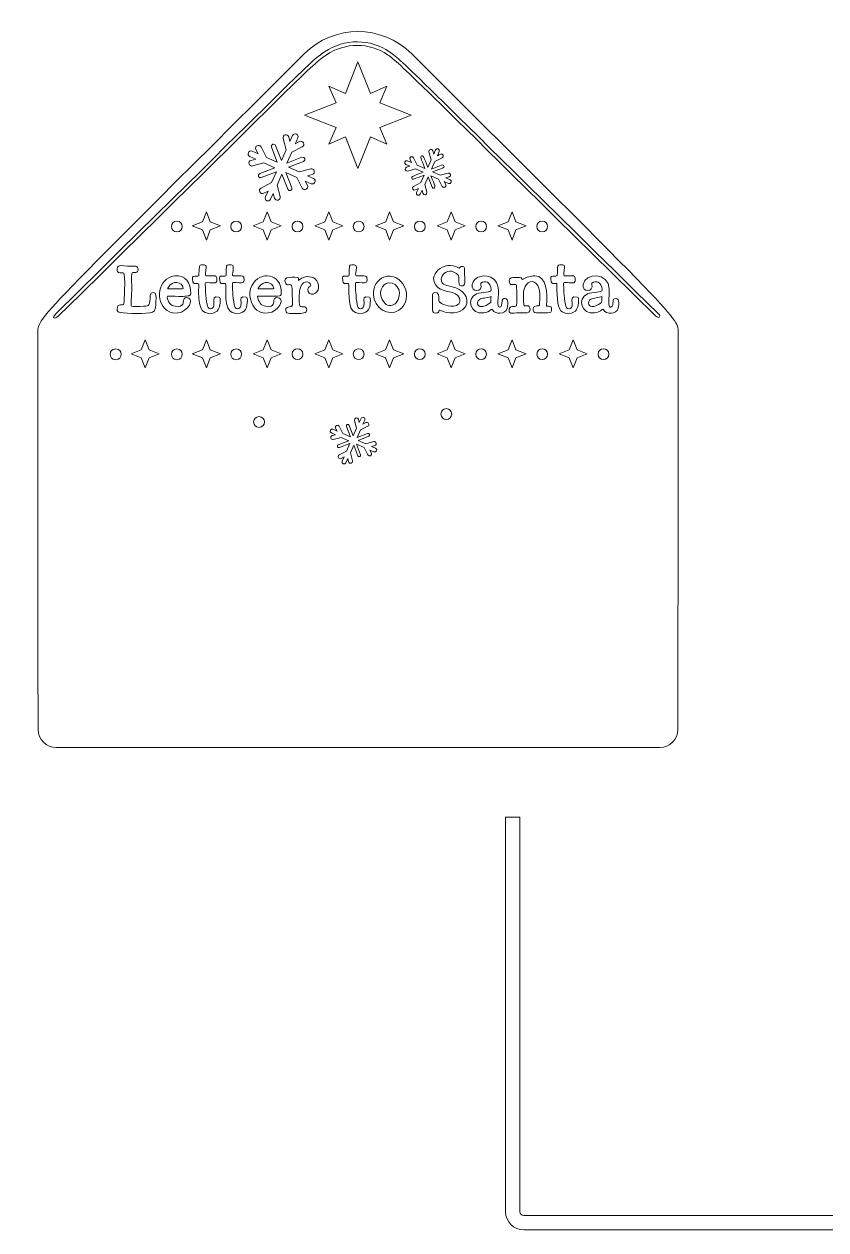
# Model space of a CAD drawing. Header units: inches. Extents: x 0.7 to 13.1, y 0.3 to 9.6.
# Drawn here: x 0.68 to 6.87, y 0.32 to 9.63 of the extents above; entities that cross this region are included whole.
import ezdxf

# ---------------------------------------------------------------- set-up
doc = ezdxf.new("R2010")
doc.units = ezdxf.units.IN
doc.header["$MEASUREMENT"] = 0
doc.layers.add('_U+0421_U+043B_U+043E_U+0439 1', color=7, linetype='Continuous')

msp = doc.modelspace()

# ---------------------------------------------------------------- linework, layer by layer
at = {"layer": '_U+0421_U+043B_U+043E_U+0439 1', "color": 12, "lineweight": 9, "true_color": 0xe30613}
msp.add_lwpolyline([(3.4795, 8.7024), (3.3512, 8.7585), (3.2555, 8.5144), (3.1598, 8.7585), (3.0315, 8.7024), (3.0876, 8.8308), (2.8435, 8.9264), (3.0876, 9.0221), (3.0315, 9.1504), (3.1598, 9.0943), (3.2555, 9.3385), (3.3512, 9.0943), (3.4795, 9.1504), (3.4234, 9.0221), (3.6675, 8.9264), (3.4234, 8.8308), (3.4795, 8.7024)], dxfattribs=at)
at = {"layer": '_U+0421_U+043B_U+043E_U+0439 1', "color": 7, "lineweight": 9, "true_color": 0xffffff}
for points in [[(2.1936, 8.0717), (2.1154, 8.0411), (2.0848, 7.9629), (2.0542, 8.0411), (1.976, 8.0717), (2.0542, 8.1023), (2.0848, 8.1805), (2.1154, 8.1023), (2.1936, 8.0717)], [(2.5854, 8.1023), (2.6636, 8.0717), (2.5854, 8.0411), (2.5548, 7.9629), (2.5242, 8.0411), (2.446, 8.0717), (2.5242, 8.1023), (2.5548, 8.1805), (2.5854, 8.1023)], [(3.0606, 8.1023), (3.1388, 8.0717), (3.0606, 8.0411), (3.03, 7.9629), (2.9993, 8.0411), (2.9212, 8.0717), (2.9993, 8.1023), (3.03, 8.1805), (3.0606, 8.1023)], [(3.4694, 8.0411), (3.3912, 8.0717), (3.4694, 8.1023), (3.5, 8.1805), (3.5306, 8.1023), (3.6088, 8.0717), (3.5306, 8.0411), (3.5, 7.9629), (3.4694, 8.0411)], [(3.9446, 8.1023), (3.9752, 8.1805), (4.0058, 8.1023), (4.084, 8.0717), (4.0058, 8.0411), (3.9752, 7.9629), (3.9446, 8.0411), (3.8664, 8.0717), (3.9446, 8.1023)], [(4.4146, 8.0411), (4.3364, 8.0717), (4.4146, 8.1023), (4.4452, 8.1805), (4.4758, 8.1023), (4.554, 8.0717), (4.4758, 8.0411), (4.4452, 7.9629), (4.4146, 8.0411)], [(1.6428, 7.1154), (1.721, 7.0848), (1.6428, 7.0542), (1.6122, 6.976), (1.5816, 7.0542), (1.5034, 7.0848), (1.5816, 7.1154), (1.6122, 7.1936), (1.6428, 7.1154)], [(2.1154, 7.1154), (2.1936, 7.0848), (2.1154, 7.0542), (2.0848, 6.976), (2.0542, 7.0542), (1.976, 7.0848), (2.0542, 7.1154), (2.0848, 7.1936), (2.1154, 7.1154)], [(2.5854, 7.1154), (2.6636, 7.0848), (2.5854, 7.0542), (2.5548, 6.976), (2.5242, 7.0542), (2.446, 7.0848), (2.5242, 7.1154), (2.5548, 7.1936), (2.5854, 7.1154)], [(3.0606, 7.0542), (3.03, 6.976), (2.9993, 7.0542), (2.9212, 7.0848), (2.9993, 7.1154), (3.03, 7.1936), (3.0606, 7.1154), (3.1388, 7.0848), (3.0606, 7.0542)], [(3.5306, 7.1154), (3.6088, 7.0848), (3.5306, 7.0542), (3.5, 6.976), (3.4693, 7.0542), (3.3912, 7.0848), (3.4693, 7.1154), (3.5, 7.1936), (3.5306, 7.1154)], [(4.0058, 7.1154), (4.084, 7.0848), (4.0058, 7.0542), (3.9752, 6.976), (3.9446, 7.0542), (3.8664, 7.0848), (3.9446, 7.1154), (3.9752, 7.1936), (4.0058, 7.1154)], [(4.4758, 7.1154), (4.554, 7.0848), (4.4758, 7.0542), (4.4452, 6.976), (4.4145, 7.0542), (4.3364, 7.0848), (4.4145, 7.1154), (4.4452, 7.1936), (4.4758, 7.1154)], [(4.9484, 7.1154), (5.0266, 7.0848), (4.9484, 7.0542), (4.9178, 6.976), (4.8872, 7.0542), (4.809, 7.0848), (4.8872, 7.1154), (4.9178, 7.1936), (4.9484, 7.1154)]]:
    msp.add_lwpolyline(points, dxfattribs=at)
at = {"layer": '_U+0421_U+043B_U+043E_U+0439 1', "color": 12, "lineweight": 9, "true_color": 0xe30613}
for points, knots in [([(3.6703, 9.3998), (3.4413, 9.6289), (3.07, 9.6292), (2.8407, 9.3998), (0.6773, 7.2447), (0.7838, 7.3668), (0.7838, 7.23), (0.7838, 5.1745), (0.7845, 4.4433), (0.785, 4.1848), (0.7851, 4.1075), (0.8478, 4.045), (0.9251, 4.045), (1.0035, 4.045), (5.5075, 4.045), (5.5859, 4.045), (5.6632, 4.045), (5.7259, 4.1075), (5.726, 4.1848), (5.7273, 4.8982), (5.7272, 7.2436), (5.7272, 7.2306), (5.7272, 7.3667), (5.8317, 7.2466), (3.6703, 9.3998)], [0, 0, 0, 0, 1, 1, 1, 2, 2, 2, 3, 3, 3, 4, 4, 4, 5, 5, 5, 6, 6, 6, 7, 7, 7, 8, 8, 8, 8]), ([(9.2267, 3.5084), (9.2267, 3.5084), (9.226, 0.7066), (9.2255, 0.4628), (9.2255, 0.4469), (9.2125, 0.434), (9.1965, 0.434), (9.1965, 0.434), (4.5357, 0.434), (4.5357, 0.434), (4.5198, 0.434), (4.5067, 0.4469), (4.5067, 0.4628), (4.5063, 0.7066), (4.5056, 3.5084), (4.5056, 3.5084), (4.5056, 3.5084), (4.3945, 3.5084), (4.3945, 3.5084), (4.3945, 3.5084), (4.3952, 0.7212), (4.3956, 0.4626), (4.3957, 0.3853), (4.4584, 0.3229), (4.5357, 0.3229), (4.5357, 0.3229), (9.1965, 0.3229), (9.1965, 0.3229), (9.2738, 0.3229), (9.3365, 0.3853), (9.3366, 0.4626), (9.3371, 0.7212), (9.3378, 3.5084), (9.3378, 3.5084), (9.3378, 3.5084), (9.2267, 3.5084), (9.2267, 3.5084), (9.2267, 3.5084), (9.2267, 3.5084), (9.2267, 3.5084)], [0, 0, 0, 0, 1, 1, 1, 2, 2, 2, 3, 3, 3, 4, 4, 4, 5, 5, 5, 6, 6, 6, 7, 7, 7, 8, 8, 8, 9, 9, 9, 10, 10, 10, 11, 11, 11, 12, 12, 12, 13, 13, 13, 13])]:
    msp.add_open_spline(points, degree=3, knots=knots, dxfattribs=at)
at = {"layer": '_U+0421_U+043B_U+043E_U+0439 1', "color": 7, "lineweight": 9, "true_color": 0xffffff}
for points, knots in [([(5.5563, 7.374), (3.6525, 9.2474), (3.5918, 9.3172), (3.4833, 9.3932), (3.3461, 9.4892), (3.1573, 9.4892), (3.0136, 9.393), (2.8864, 9.3079), (2.8626, 9.2628), (0.9408, 7.374), (0.9158, 7.3495), (0.8855, 7.3583), (0.9212, 7.3933), (2.8496, 9.2857), (2.8679, 9.3285), (2.9979, 9.4155), (3.1512, 9.5181), (3.3528, 9.518), (3.4994, 9.4153), (3.6103, 9.3377), (3.6648, 9.2685), (5.576, 7.3933), (5.6002, 7.3695), (5.5745, 7.3561), (5.5563, 7.374)], [0, 0, 0, 0, 1, 1, 1, 2, 2, 2, 3, 3, 3, 4, 4, 4, 5, 5, 5, 6, 6, 6, 7, 7, 7, 8, 8, 8, 8]), ([(2.7131, 8.3542), (2.7131, 8.3542), (2.6682, 8.4707), (2.6682, 8.4707), (2.6682, 8.4707), (2.6309, 8.3867), (2.6309, 8.3867), (2.6309, 8.3867), (2.6545, 8.2985), (2.6545, 8.2985), (2.6619, 8.2703), (2.6188, 8.2585), (2.6114, 8.2867), (2.6114, 8.2867), (2.6016, 8.3229), (2.6016, 8.3229), (2.6016, 8.3229), (2.5813, 8.2772), (2.5813, 8.2772), (2.5695, 8.2505), (2.5287, 8.2686), (2.5405, 8.2953), (2.5405, 8.2953), (2.5608, 8.341), (2.5608, 8.341), (2.5608, 8.341), (2.5274, 8.324), (2.5274, 8.324), (2.5011, 8.311), (2.4814, 8.3511), (2.5072, 8.3638), (2.5072, 8.3638), (2.5884, 8.4055), (2.5884, 8.4055), (2.5884, 8.4055), (2.6258, 8.4895), (2.6258, 8.4895), (2.6258, 8.4895), (2.5092, 8.4447), (2.5092, 8.4447), (2.4886, 8.4367), (2.4766, 8.468), (2.4972, 8.4759), (2.4972, 8.4759), (2.6137, 8.5208), (2.6137, 8.5208), (2.6137, 8.5208), (2.5297, 8.5581), (2.5297, 8.5581), (2.5297, 8.5581), (2.4415, 8.5345), (2.4415, 8.5345), (2.415, 8.527), (2.4008, 8.5694), (2.4297, 8.5776), (2.4297, 8.5776), (2.466, 8.5874), (2.466, 8.5874), (2.466, 8.5874), (2.4202, 8.6077), (2.4202, 8.6077), (2.3936, 8.6195), (2.4117, 8.6603), (2.4383, 8.6485), (2.4383, 8.6485), (2.4841, 8.6282), (2.4841, 8.6282), (2.4841, 8.6282), (2.467, 8.6616), (2.467, 8.6616), (2.4545, 8.6872), (2.4935, 8.7077), (2.5069, 8.6818), (2.5069, 8.6818), (2.5485, 8.6006), (2.5485, 8.6006), (2.5485, 8.6006), (2.6326, 8.5632), (2.6326, 8.5632), (2.6326, 8.5632), (2.5877, 8.6798), (2.5877, 8.6798), (2.5844, 8.6882), (2.5889, 8.6982), (2.5973, 8.7014), (2.6057, 8.7047), (2.6157, 8.7003), (2.6189, 8.6918), (2.6189, 8.6918), (2.6638, 8.5753), (2.6638, 8.5753), (2.6638, 8.5753), (2.7011, 8.6593), (2.7011, 8.6593), (2.7011, 8.6593), (2.6775, 8.7475), (2.6775, 8.7475), (2.6701, 8.7757), (2.7132, 8.7875), (2.7206, 8.7593), (2.7206, 8.7593), (2.7304, 8.723), (2.7304, 8.723), (2.7304, 8.723), (2.7508, 8.7688), (2.7508, 8.7688), (2.7567, 8.7821), (2.7704, 8.784), (2.7804, 8.7796), (2.8056, 8.7684), (2.7895, 8.7461), (2.7712, 8.7049), (2.7712, 8.7049), (2.8047, 8.722), (2.8047, 8.722), (2.831, 8.7349), (2.8506, 8.6948), (2.8248, 8.6821), (2.8248, 8.6821), (2.7436, 8.6405), (2.7436, 8.6405), (2.7436, 8.6405), (2.7063, 8.5564), (2.7063, 8.5564), (2.7063, 8.5564), (2.8228, 8.6013), (2.8228, 8.6013), (2.8434, 8.6092), (2.8554, 8.578), (2.8349, 8.5701), (2.8349, 8.5701), (2.7183, 8.5252), (2.7183, 8.5252), (2.7183, 8.5252), (2.8023, 8.4879), (2.8023, 8.4879), (2.8023, 8.4879), (2.8905, 8.5115), (2.8905, 8.5115), (2.917, 8.519), (2.9312, 8.4766), (2.9023, 8.4684), (2.9023, 8.4684), (2.8661, 8.4586), (2.8661, 8.4586), (2.8661, 8.4586), (2.9118, 8.4383), (2.9118, 8.4383), (2.9385, 8.4264), (2.9204, 8.3857), (2.8938, 8.3975), (2.8938, 8.3975), (2.848, 8.4178), (2.848, 8.4178), (2.848, 8.4178), (2.865, 8.3843), (2.865, 8.3843), (2.8776, 8.3588), (2.8386, 8.3383), (2.8252, 8.3642), (2.8252, 8.3642), (2.7835, 8.4454), (2.7835, 8.4454), (2.7835, 8.4454), (2.6995, 8.4827), (2.6995, 8.4827), (2.6995, 8.4827), (2.7444, 8.3662), (2.7444, 8.3662), (2.7523, 8.3456), (2.721, 8.3336), (2.7131, 8.3542)], [0, 0, 0, 0, 1, 1, 1, 2, 2, 2, 3, 3, 3, 4, 4, 4, 5, 5, 5, 6, 6, 6, 7, 7, 7, 8, 8, 8, 9, 9, 9, 10, 10, 10, 11, 11, 11, 12, 12, 12, 13, 13, 13, 14, 14, 14, 15, 15, 15, 16, 16, 16, 17, 17, 17, 18, 18, 18, 19, 19, 19, 20, 20, 20, 21, 21, 21, 22, 22, 22, 23, 23, 23, 24, 24, 24, 25, 25, 25, 26, 26, 26, 27, 27, 27, 28, 28, 28, 29, 29, 29, 30, 30, 30, 31, 31, 31, 32, 32, 32, 33, 33, 33, 34, 34, 34, 35, 35, 35, 36, 36, 36, 37, 37, 37, 38, 38, 38, 39, 39, 39, 40, 40, 40, 41, 41, 41, 42, 42, 42, 43, 43, 43, 44, 44, 44, 45, 45, 45, 46, 46, 46, 47, 47, 47, 48, 48, 48, 49, 49, 49, 50, 50, 50, 51, 51, 51, 52, 52, 52, 53, 53, 53, 54, 54, 54, 55, 55, 55, 56, 56, 56, 57, 57, 57, 57]), ([(3.8283, 8.37), (3.8283, 8.37), (3.7971, 8.4511), (3.7971, 8.4511), (3.7971, 8.4511), (3.7712, 8.3926), (3.7712, 8.3926), (3.7712, 8.3926), (3.7876, 8.3313), (3.7876, 8.3313), (3.7927, 8.3117), (3.7628, 8.3036), (3.7576, 8.3232), (3.7576, 8.3232), (3.7508, 8.3484), (3.7508, 8.3484), (3.7508, 8.3484), (3.7367, 8.3166), (3.7367, 8.3166), (3.7285, 8.298), (3.7001, 8.3106), (3.7083, 8.3291), (3.7083, 8.3291), (3.7225, 8.3609), (3.7225, 8.3609), (3.7225, 8.3609), (3.6992, 8.3491), (3.6992, 8.3491), (3.6809, 8.3401), (3.6673, 8.368), (3.6852, 8.3768), (3.6852, 8.3768), (3.7417, 8.4058), (3.7417, 8.4058), (3.7417, 8.4058), (3.7676, 8.4642), (3.7676, 8.4642), (3.6878, 8.4334), (3.6771, 8.4252), (3.6715, 8.4396), (3.666, 8.4541), (3.6794, 8.4551), (3.7592, 8.4859), (3.7592, 8.4859), (3.7008, 8.5118), (3.7008, 8.5118), (3.7008, 8.5118), (3.6395, 8.4954), (3.6395, 8.4954), (3.6211, 8.4902), (3.6113, 8.5196), (3.6313, 8.5253), (3.6313, 8.5253), (3.6565, 8.5322), (3.6565, 8.5322), (3.6565, 8.5322), (3.6247, 8.5463), (3.6247, 8.5463), (3.6062, 8.5545), (3.6188, 8.5828), (3.6373, 8.5746), (3.6373, 8.5746), (3.6691, 8.5605), (3.6691, 8.5605), (3.6691, 8.5605), (3.6573, 8.5838), (3.6573, 8.5838), (3.6485, 8.6015), (3.6756, 8.6158), (3.685, 8.5978), (3.685, 8.5978), (3.7139, 8.5413), (3.7139, 8.5413), (3.7139, 8.5413), (3.7723, 8.5154), (3.7723, 8.5154), (3.7416, 8.5952), (3.7333, 8.6058), (3.7478, 8.6114), (3.7623, 8.617), (3.7633, 8.6035), (3.794, 8.5237), (3.794, 8.5237), (3.82, 8.5822), (3.82, 8.5822), (3.82, 8.5822), (3.8036, 8.6434), (3.8036, 8.6434), (3.7984, 8.663), (3.8283, 8.6712), (3.8335, 8.6516), (3.8335, 8.6516), (3.8403, 8.6264), (3.8403, 8.6264), (3.8403, 8.6264), (3.8544, 8.6582), (3.8544, 8.6582), (3.8624, 8.6762), (3.8912, 8.6646), (3.8828, 8.6457), (3.8828, 8.6457), (3.8687, 8.6138), (3.8687, 8.6138), (3.8864, 8.6229), (3.9044, 8.6363), (3.9124, 8.6187), (3.9216, 8.6009), (3.9052, 8.5976), (3.8495, 8.5691), (3.8495, 8.5691), (3.8235, 8.5106), (3.8235, 8.5106), (3.9033, 8.5414), (3.914, 8.5496), (3.9196, 8.5352), (3.9252, 8.5207), (3.9117, 8.5197), (3.8319, 8.4889), (3.8319, 8.4889), (3.8903, 8.463), (3.8903, 8.463), (3.8903, 8.463), (3.9516, 8.4794), (3.9516, 8.4794), (3.97, 8.4847), (3.9799, 8.4552), (3.9598, 8.4495), (3.9598, 8.4495), (3.9346, 8.4427), (3.9346, 8.4427), (3.9346, 8.4427), (3.9664, 8.4285), (3.9664, 8.4285), (3.9849, 8.4203), (3.9723, 8.392), (3.9538, 8.4002), (3.9538, 8.4002), (3.922, 8.4143), (3.922, 8.4143), (3.922, 8.4143), (3.9339, 8.3911), (3.9339, 8.3911), (3.9426, 8.3733), (3.9155, 8.3591), (3.9062, 8.377), (3.9062, 8.377), (3.8772, 8.4335), (3.8772, 8.4335), (3.8772, 8.4335), (3.8188, 8.4594), (3.8188, 8.4594), (3.8496, 8.3796), (3.8578, 8.369), (3.8433, 8.3634), (3.8375, 8.3611), (3.8305, 8.3642), (3.8283, 8.37)], [0, 0, 0, 0, 1, 1, 1, 2, 2, 2, 3, 3, 3, 4, 4, 4, 5, 5, 5, 6, 6, 6, 7, 7, 7, 8, 8, 8, 9, 9, 9, 10, 10, 10, 11, 11, 11, 12, 12, 12, 13, 13, 13, 14, 14, 14, 15, 15, 15, 16, 16, 16, 17, 17, 17, 18, 18, 18, 19, 19, 19, 20, 20, 20, 21, 21, 21, 22, 22, 22, 23, 23, 23, 24, 24, 24, 25, 25, 25, 26, 26, 26, 27, 27, 27, 28, 28, 28, 29, 29, 29, 30, 30, 30, 31, 31, 31, 32, 32, 32, 33, 33, 33, 34, 34, 34, 35, 35, 35, 36, 36, 36, 37, 37, 37, 38, 38, 38, 39, 39, 39, 40, 40, 40, 41, 41, 41, 42, 42, 42, 43, 43, 43, 44, 44, 44, 45, 45, 45, 46, 46, 46, 47, 47, 47, 48, 48, 48, 49, 49, 49, 50, 50, 50, 51, 51, 51, 52, 52, 52, 52]), ([(1.857, 8.026), (1.8018, 8.026), (1.8019, 8.1093), (1.857, 8.1093), (1.9121, 8.1093), (1.912, 8.026), (1.857, 8.026)], [0, 0, 0, 0, 1, 1, 1, 2, 2, 2, 2]), ([(2.274, 8.0676), (2.274, 8.1227), (2.3573, 8.1227), (2.3573, 8.0676), (2.3573, 8.0125), (2.274, 8.0126), (2.274, 8.0676)], [0, 0, 0, 0, 1, 1, 1, 2, 2, 2, 2]), ([(2.8299, 8.0676), (2.8299, 8.0125), (2.7466, 8.0126), (2.7466, 8.0676), (2.7466, 8.1227), (2.8299, 8.1227), (2.8299, 8.0676)], [0, 0, 0, 0, 1, 1, 1, 2, 2, 2, 2]), ([(3.2192, 8.0676), (3.2192, 8.1227), (3.3025, 8.1227), (3.3025, 8.0676), (3.3025, 8.0125), (3.2192, 8.0126), (3.2192, 8.0676)], [0, 0, 0, 0, 1, 1, 1, 2, 2, 2, 2]), ([(3.7751, 8.0676), (3.7751, 8.0125), (3.6918, 8.0126), (3.6918, 8.0676), (3.6918, 8.1227), (3.7751, 8.1227), (3.7751, 8.0676)], [0, 0, 0, 0, 1, 1, 1, 2, 2, 2, 2]), ([(4.2061, 8.026), (4.1509, 8.026), (4.151, 8.1093), (4.2061, 8.1093), (4.2612, 8.1093), (4.2611, 8.026), (4.2061, 8.026)], [0, 0, 0, 0, 1, 1, 1, 2, 2, 2, 2]), ([(4.6787, 8.026), (4.6236, 8.026), (4.6236, 8.1093), (4.6787, 8.1093), (4.7338, 8.1093), (4.7337, 8.026), (4.6787, 8.026)], [0, 0, 0, 0, 1, 1, 1, 2, 2, 2, 2]), ([(1.5088, 7.7018), (1.5023, 7.6485), (1.513, 7.6316), (1.5068, 7.5458), (1.5046, 7.5166), (1.5042, 7.4874), (1.5048, 7.4581), (1.5049, 7.4539), (1.5068, 7.4498), (1.517, 7.4496), (1.541, 7.4492), (1.6028, 7.4505), (1.6167, 7.4533), (1.6465, 7.459), (1.648, 7.4597), (1.6507, 7.5354), (1.6518, 7.5668), (1.6946, 7.5661), (1.6958, 7.5378), (1.6972, 7.505), (1.6958, 7.4724), (1.6912, 7.4399), (1.6881, 7.4179), (1.6805, 7.4105), (1.6691, 7.4062), (1.6221, 7.3883), (1.4696, 7.3969), (1.4209, 7.4022), (1.4026, 7.4042), (1.3958, 7.4116), (1.3958, 7.4299), (1.3959, 7.4558), (1.4037, 7.462), (1.4226, 7.4621), (1.4481, 7.4622), (1.4484, 7.463), (1.4495, 7.489), (1.4605, 7.7458), (1.4541, 7.7068), (1.4166, 7.7104), (1.4012, 7.7119), (1.3928, 7.7231), (1.3955, 7.7385), (1.3992, 7.76), (1.4065, 7.7673), (1.428, 7.765), (1.4486, 7.7628), (1.5033, 7.7573), (1.5243, 7.7617), (1.5663, 7.77), (1.5645, 7.7118), (1.54, 7.7116), (1.52, 7.7113), (1.5104, 7.7147), (1.5088, 7.7018)], [0, 0, 0, 0, 1, 1, 1, 2, 2, 2, 3, 3, 3, 4, 4, 4, 5, 5, 5, 6, 6, 6, 7, 7, 7, 8, 8, 8, 9, 9, 9, 10, 10, 10, 11, 11, 11, 12, 12, 12, 13, 13, 13, 14, 14, 14, 15, 15, 15, 16, 16, 16, 17, 17, 17, 18, 18, 18, 18]), ([(2.0254, 7.6181), (2.0259, 7.6427), (1.9869, 7.61), (1.9809, 7.6406), (1.9742, 7.6751), (1.9774, 7.6836), (1.9923, 7.6846), (2.0193, 7.6864), (2.0269, 7.6809), (2.0273, 7.6932), (2.0295, 7.765), (2.0281, 7.7698), (2.0482, 7.7716), (2.0812, 7.7746), (2.0844, 7.7641), (2.0835, 7.7516), (2.0781, 7.6775), (2.0642, 7.6866), (2.1174, 7.6866), (2.1174, 7.6866), (2.1174, 7.6867), (2.1174, 7.6867), (2.1536, 7.6867), (2.1626, 7.6899), (2.1651, 7.6697), (2.1706, 7.6251), (2.1561, 7.6284), (2.085, 7.6349), (2.0786, 7.6355), (2.0768, 7.6326), (2.0767, 7.6265), (2.0762, 7.598), (2.0791, 7.5278), (2.0903, 7.4645), (2.0934, 7.4469), (2.0987, 7.4311), (2.1162, 7.4308), (2.1305, 7.4306), (2.1469, 7.4427), (2.1432, 7.4771), (2.1388, 7.5165), (2.1378, 7.5292), (2.1821, 7.5226), (2.1868, 7.5219), (2.1899, 7.5193), (2.1905, 7.5144), (2.1964, 7.4653), (2.186, 7.4089), (2.1375, 7.3995), (2.0341, 7.3795), (2.0221, 7.4562), (2.0254, 7.6181)], [0, 0, 0, 0, 1, 1, 1, 2, 2, 2, 3, 3, 3, 4, 4, 4, 5, 5, 5, 6, 6, 6, 7, 7, 7, 8, 8, 8, 9, 9, 9, 10, 10, 10, 11, 11, 11, 12, 12, 12, 13, 13, 13, 14, 14, 14, 15, 15, 15, 16, 16, 16, 17, 17, 17, 17]), ([(2.3998, 7.5144), (2.4057, 7.4653), (2.3953, 7.4088), (2.3468, 7.3995), (2.2433, 7.3795), (2.2314, 7.4562), (2.2347, 7.6181), (2.2349, 7.6316), (2.2268, 7.6287), (2.21, 7.6268), (2.1907, 7.6246), (2.1881, 7.6388), (2.1872, 7.6693), (2.1862, 7.6999), (2.2359, 7.6725), (2.2365, 7.6932), (2.2371, 7.7128), (2.2385, 7.7323), (2.2393, 7.7519), (2.2399, 7.765), (2.2432, 7.7761), (2.2768, 7.7713), (2.2893, 7.7695), (2.2936, 7.7642), (2.2927, 7.7516), (2.2874, 7.6775), (2.2735, 7.6866), (2.3267, 7.6866), (2.3267, 7.6866), (2.3267, 7.6867), (2.3267, 7.6867), (2.3651, 7.6867), (2.3765, 7.6924), (2.3756, 7.6536), (2.3749, 7.6239), (2.3474, 7.6318), (2.3137, 7.6337), (2.2932, 7.6348), (2.2862, 7.6387), (2.286, 7.6265), (2.2855, 7.598), (2.2883, 7.5278), (2.2995, 7.4645), (2.3027, 7.4469), (2.3079, 7.4311), (2.3255, 7.4308), (2.3398, 7.4306), (2.3562, 7.4427), (2.3524, 7.4771), (2.3481, 7.5165), (2.3471, 7.5292), (2.3914, 7.5226), (2.3961, 7.5219), (2.3992, 7.5192), (2.3998, 7.5144)], [0, 0, 0, 0, 1, 1, 1, 2, 2, 2, 3, 3, 3, 4, 4, 4, 5, 5, 5, 6, 6, 6, 7, 7, 7, 8, 8, 8, 9, 9, 9, 10, 10, 10, 11, 11, 11, 12, 12, 12, 13, 13, 13, 14, 14, 14, 15, 15, 15, 16, 16, 16, 17, 17, 17, 18, 18, 18, 18]), ([(2.4848, 7.53), (2.6481, 7.53), (2.6614, 7.5227), (2.6624, 7.5511), (2.6678, 7.7109), (2.4967, 7.7292), (2.4351, 7.6095), (2.4051, 7.5514), (2.4239, 7.461), (2.4753, 7.4225), (2.5491, 7.3672), (2.6465, 7.4157), (2.6614, 7.4852), (2.6685, 7.5189), (2.6137, 7.5321), (2.6062, 7.4998), (2.6029, 7.4859), (2.6175, 7.4421), (2.5432, 7.451), (2.505, 7.4556), (2.4893, 7.484), (2.4799, 7.5239), (2.479, 7.5282), (2.4807, 7.53), (2.4848, 7.53)], [0, 0, 0, 0, 1, 1, 1, 2, 2, 2, 3, 3, 3, 4, 4, 4, 5, 5, 5, 6, 6, 6, 7, 7, 7, 8, 8, 8, 8]), ([(3.227, 7.7713), (3.2395, 7.7695), (3.2437, 7.7641), (3.2429, 7.7516), (3.2375, 7.6774), (3.2236, 7.6865), (3.2768, 7.6865), (3.2768, 7.6866), (3.2768, 7.6867), (3.2768, 7.6867), (3.3152, 7.6867), (3.3267, 7.6924), (3.3257, 7.6536), (3.325, 7.6238), (3.2976, 7.6318), (3.2638, 7.6337), (3.2434, 7.6348), (3.2363, 7.6387), (3.2361, 7.6264), (3.2356, 7.5979), (3.2385, 7.5278), (3.2497, 7.4645), (3.2528, 7.4469), (3.2581, 7.4311), (3.2756, 7.4308), (3.2899, 7.4306), (3.3063, 7.4427), (3.3026, 7.4771), (3.2982, 7.5164), (3.2972, 7.5292), (3.3415, 7.5226), (3.3462, 7.5219), (3.3493, 7.5192), (3.3499, 7.5144), (3.3558, 7.4653), (3.3454, 7.4088), (3.2969, 7.3995), (3.1934, 7.3795), (3.1815, 7.4562), (3.1848, 7.6181), (3.185, 7.6316), (3.1769, 7.6286), (3.1601, 7.6267), (3.1408, 7.6246), (3.1382, 7.6388), (3.1373, 7.6693), (3.1364, 7.6999), (3.186, 7.6725), (3.1867, 7.6932), (3.1873, 7.7128), (3.1886, 7.7323), (3.1895, 7.7519), (3.19, 7.7649), (3.1933, 7.7761), (3.227, 7.7713)], [0, 0, 0, 0, 1, 1, 1, 2, 2, 2, 3, 3, 3, 4, 4, 4, 5, 5, 5, 6, 6, 6, 7, 7, 7, 8, 8, 8, 9, 9, 9, 10, 10, 10, 11, 11, 11, 12, 12, 12, 13, 13, 13, 14, 14, 14, 15, 15, 15, 16, 16, 16, 17, 17, 17, 18, 18, 18, 18]), ([(3.4548, 7.6758), (3.4055, 7.6571), (3.3746, 7.6082), (3.3743, 7.543), (3.3787, 7.4374), (3.4908, 7.3668), (3.5719, 7.4221), (3.7033, 7.5117), (3.5941, 7.7285), (3.4548, 7.6758)], [0, 0, 0, 0, 1, 1, 1, 2, 2, 2, 3, 3, 3, 3]), ([(4.0848, 7.4471), (4.0699, 7.4195), (4.0016, 7.3735), (3.8874, 7.4204), (3.8835, 7.422), (3.882, 7.4218), (3.8812, 7.417), (3.8792, 7.4051), (3.876, 7.4022), (3.8642, 7.4), (3.8268, 7.3929), (3.8323, 7.4078), (3.8307, 7.4954), (3.8307, 7.5304), (3.8261, 7.5547), (3.8493, 7.5572), (3.8811, 7.5607), (3.8805, 7.5305), (3.8798, 7.4959), (3.8794, 7.4747), (3.9381, 7.4509), (3.9931, 7.4525), (4.03, 7.4536), (4.0518, 7.4816), (4.0384, 7.514), (4.0127, 7.5761), (3.9164, 7.5554), (3.8733, 7.5956), (3.7709, 7.6909), (3.9255, 7.8142), (4.0329, 7.7473), (4.0373, 7.7446), (4.0396, 7.7433), (4.042, 7.7496), (4.0448, 7.7568), (4.0558, 7.7603), (4.0652, 7.7585), (4.0761, 7.7564), (4.0783, 7.7477), (4.0783, 7.7367), (4.0777, 7.6369), (4.0932, 7.6053), (4.0525, 7.6085), (4.0369, 7.6097), (4.0306, 7.619), (4.0355, 7.6792), (4.0368, 7.6955), (4.0005, 7.718), (3.9782, 7.7221), (3.9408, 7.7291), (3.8973, 7.6949), (3.8975, 7.6583), (3.8975, 7.6408), (3.9108, 7.6219), (3.9276, 7.6162), (3.9453, 7.6102), (3.9635, 7.6054), (3.9819, 7.6015), (4.0593, 7.5853), (4.1245, 7.5204), (4.0848, 7.4471)], [0, 0, 0, 0, 1, 1, 1, 2, 2, 2, 3, 3, 3, 4, 4, 4, 5, 5, 5, 6, 6, 6, 7, 7, 7, 8, 8, 8, 9, 9, 9, 10, 10, 10, 11, 11, 11, 12, 12, 12, 13, 13, 13, 14, 14, 14, 15, 15, 15, 16, 16, 16, 17, 17, 17, 18, 18, 18, 19, 19, 19, 20, 20, 20, 20]), ([(4.7956, 7.5074), (4.7864, 7.617), (4.8008, 7.6306), (4.782, 7.628), (4.7641, 7.6255), (4.7511, 7.6239), (4.7478, 7.6406), (4.7411, 7.6751), (4.7443, 7.6836), (4.7592, 7.6846), (4.8021, 7.6874), (4.7935, 7.6691), (4.797, 7.7519), (4.7976, 7.765), (4.8009, 7.7761), (4.8345, 7.7713), (4.847, 7.7695), (4.8513, 7.7641), (4.8504, 7.7516), (4.8451, 7.6774), (4.8312, 7.6865), (4.8844, 7.6865), (4.8844, 7.6866), (4.8844, 7.6867), (4.8844, 7.6867), (4.9206, 7.6867), (4.9295, 7.6899), (4.932, 7.6697), (4.9378, 7.6229), (4.9179, 7.6311), (4.8714, 7.6337), (4.8509, 7.6348), (4.8438, 7.6387), (4.8436, 7.6264), (4.8432, 7.5979), (4.846, 7.5278), (4.8572, 7.4645), (4.8603, 7.4469), (4.8656, 7.4311), (4.8832, 7.4308), (4.8975, 7.4306), (4.9139, 7.4427), (4.9101, 7.4771), (4.9058, 7.5164), (4.9048, 7.5292), (4.9491, 7.5226), (4.9538, 7.5219), (4.9569, 7.5192), (4.9575, 7.5144), (4.9634, 7.4653), (4.953, 7.4088), (4.9045, 7.3995), (4.8236, 7.3839), (4.8023, 7.4268), (4.7956, 7.5074)], [0, 0, 0, 0, 1, 1, 1, 2, 2, 2, 3, 3, 3, 4, 4, 4, 5, 5, 5, 6, 6, 6, 7, 7, 7, 8, 8, 8, 9, 9, 9, 10, 10, 10, 11, 11, 11, 12, 12, 12, 13, 13, 13, 14, 14, 14, 15, 15, 15, 16, 16, 16, 17, 17, 17, 18, 18, 18, 18]), ([(1.7928, 7.5301), (1.826, 7.5308), (1.8592, 7.5264), (1.8955, 7.5278), (1.9089, 7.5273), (1.9251, 7.5301), (1.9415, 7.5308), (1.9571, 7.5314), (1.9633, 7.5358), (1.9639, 7.5511), (1.9665, 7.6293), (1.9198, 7.6972), (1.8402, 7.6858), (1.7073, 7.6669), (1.6876, 7.4892), (1.7768, 7.4224), (1.8506, 7.3672), (1.948, 7.4156), (1.9628, 7.4852), (1.97, 7.5189), (1.9152, 7.5321), (1.9077, 7.4998), (1.9044, 7.4859), (1.919, 7.4421), (1.8447, 7.451), (1.8064, 7.4555), (1.7908, 7.4839), (1.7814, 7.5239), (1.7797, 7.531), (1.7854, 7.53), (1.7928, 7.5301)], [0, 0, 0, 0, 1, 1, 1, 2, 2, 2, 3, 3, 3, 4, 4, 4, 5, 5, 5, 6, 6, 6, 7, 7, 7, 8, 8, 8, 9, 9, 9, 10, 10, 10, 10]), ([(1.7869, 7.5911), (1.8269, 7.6638), (1.8964, 7.6377), (1.9065, 7.5924), (1.9078, 7.5866), (1.9043, 7.5867), (1.9007, 7.5866), (1.8579, 7.5875), (1.8802, 7.5877), (1.7914, 7.5855), (1.7876, 7.5854), (1.7837, 7.5854), (1.7869, 7.5911)], [0, 0, 0, 0, 1, 1, 1, 2, 2, 2, 3, 3, 3, 4, 4, 4, 4]), ([(2.4854, 7.5911), (2.5255, 7.6638), (2.5949, 7.6377), (2.605, 7.5924), (2.6063, 7.5866), (2.6028, 7.5867), (2.5992, 7.5866), (2.5565, 7.5875), (2.5787, 7.5877), (2.4899, 7.5855), (2.4861, 7.5854), (2.4823, 7.5854), (2.4854, 7.5911)], [0, 0, 0, 0, 1, 1, 1, 2, 2, 2, 3, 3, 3, 4, 4, 4, 4]), ([(2.9087, 7.5453), (2.8869, 7.5409), (2.8667, 7.5583), (2.8677, 7.5803), (2.8691, 7.6119), (2.904, 7.5997), (2.8882, 7.6227), (2.8702, 7.6491), (2.8229, 7.6516), (2.8078, 7.5822), (2.7994, 7.5433), (2.798, 7.5041), (2.8042, 7.4647), (2.8098, 7.4287), (2.8481, 7.4636), (2.8583, 7.4351), (2.8702, 7.4018), (2.8355, 7.3965), (2.8002, 7.3964), (2.7175, 7.3961), (2.6929, 7.3869), (2.6988, 7.4346), (2.7011, 7.4529), (2.7505, 7.4377), (2.7498, 7.4619), (2.7467, 7.5785), (2.7514, 7.6223), (2.7288, 7.6188), (2.716, 7.6167), (2.704, 7.6153), (2.6973, 7.6263), (2.6882, 7.641), (2.6885, 7.6642), (2.7071, 7.6697), (2.7341, 7.6776), (2.7617, 7.6766), (2.7894, 7.6745), (2.8005, 7.6736), (2.797, 7.6626), (2.7961, 7.6512), (2.8008, 7.6528), (2.8034, 7.656), (2.8065, 7.6584), (2.8426, 7.6866), (2.8907, 7.6882), (2.9246, 7.6622), (2.9653, 7.6311), (2.9609, 7.5558), (2.9087, 7.5453)], [0, 0, 0, 0, 1, 1, 1, 2, 2, 2, 3, 3, 3, 4, 4, 4, 5, 5, 5, 6, 6, 6, 7, 7, 7, 8, 8, 8, 9, 9, 9, 10, 10, 10, 11, 11, 11, 12, 12, 12, 13, 13, 13, 14, 14, 14, 15, 15, 15, 16, 16, 16, 16]), ([(3.5504, 7.4787), (3.5344, 7.4583), (3.4879, 7.445), (3.4618, 7.4752), (3.3962, 7.551), (3.4445, 7.6289), (3.4897, 7.6316), (3.573, 7.6365), (3.6019, 7.5445), (3.5504, 7.4787)], [0, 0, 0, 0, 1, 1, 1, 2, 2, 2, 3, 3, 3, 3]), ([(4.4074, 7.4359), (4.4334, 7.5245), (4.3731, 7.5193), (4.3701, 7.4995), (4.3689, 7.4918), (4.3679, 7.4841), (4.3677, 7.4763), (4.3672, 7.4528), (4.3524, 7.4322), (4.3415, 7.4504), (4.3198, 7.4863), (4.3697, 7.6018), (4.3079, 7.6572), (4.241, 7.7171), (4.1474, 7.6769), (4.138, 7.6203), (4.1263, 7.5499), (4.2245, 7.5646), (4.2037, 7.6192), (4.2023, 7.6229), (4.2007, 7.6261), (4.2047, 7.6292), (4.2355, 7.6527), (4.2802, 7.6413), (4.2843, 7.5791), (4.286, 7.5538), (4.2142, 7.5639), (4.1707, 7.5462), (4.0871, 7.512), (4.1269, 7.3844), (4.2266, 7.4003), (4.2481, 7.4038), (4.2672, 7.4124), (4.2838, 7.4262), (4.2893, 7.4308), (4.2921, 7.4299), (4.2953, 7.424), (4.3152, 7.3869), (4.3933, 7.3877), (4.4074, 7.4359)], [0, 0, 0, 0, 1, 1, 1, 2, 2, 2, 3, 3, 3, 4, 4, 4, 5, 5, 5, 6, 6, 6, 7, 7, 7, 8, 8, 8, 9, 9, 9, 10, 10, 10, 11, 11, 11, 12, 12, 12, 13, 13, 13, 13]), ([(4.7505, 7.4249), (4.7506, 7.4108), (4.7482, 7.4067), (4.7377, 7.4042), (4.722, 7.4004), (4.6606, 7.3987), (4.6333, 7.4016), (4.6139, 7.4036), (4.6072, 7.4107), (4.6078, 7.4301), (4.6085, 7.4532), (4.6263, 7.4539), (4.6488, 7.4551), (4.6528, 7.4554), (4.6554, 7.4566), (4.6561, 7.4609), (4.6634, 7.5084), (4.6651, 7.5919), (4.6335, 7.6257), (4.5902, 7.6719), (4.5399, 7.6182), (4.5346, 7.5646), (4.5313, 7.5314), (4.5343, 7.4982), (4.5361, 7.465), (4.5374, 7.4414), (4.5725, 7.4713), (4.5822, 7.4407), (4.5878, 7.4231), (4.5821, 7.4037), (4.5618, 7.4014), (4.5292, 7.3978), (4.512, 7.4058), (4.4614, 7.3987), (4.4572, 7.3981), (4.4529, 7.3983), (4.4486, 7.3983), (4.4306, 7.3983), (4.4229, 7.4042), (4.4224, 7.4184), (4.4217, 7.4373), (4.4308, 7.4481), (4.4484, 7.4492), (4.4784, 7.4513), (4.4788, 7.4485), (4.4805, 7.4643), (4.4827, 7.4854), (4.4831, 7.5642), (4.4792, 7.6115), (4.4772, 7.6358), (4.4327, 7.6009), (4.4255, 7.6353), (4.4198, 7.6628), (4.4265, 7.6715), (4.4543, 7.6729), (4.4989, 7.675), (4.5166, 7.6774), (4.5216, 7.6635), (4.5238, 7.6575), (4.5262, 7.6584), (4.5309, 7.6609), (4.559, 7.6759), (4.5883, 7.6861), (4.6207, 7.686), (4.7173, 7.6855), (4.7172, 7.5537), (4.7107, 7.4567), (4.7104, 7.4516), (4.7119, 7.4507), (4.7166, 7.4514), (4.7235, 7.4525), (4.7305, 7.4525), (4.7374, 7.4507), (4.7482, 7.4478), (4.7505, 7.4433), (4.7505, 7.4249)], [0, 0, 0, 0, 1, 1, 1, 2, 2, 2, 3, 3, 3, 4, 4, 4, 5, 5, 5, 6, 6, 6, 7, 7, 7, 8, 8, 8, 9, 9, 9, 10, 10, 10, 11, 11, 11, 12, 12, 12, 13, 13, 13, 14, 14, 14, 15, 15, 15, 16, 16, 16, 17, 17, 17, 18, 18, 18, 19, 19, 19, 20, 20, 20, 21, 21, 21, 22, 22, 22, 23, 23, 23, 24, 24, 24, 25, 25, 25, 25]), ([(5.2363, 7.5098), (5.2306, 7.5084), (5.2275, 7.5053), (5.2266, 7.4995), (5.2254, 7.4918), (5.2245, 7.4841), (5.2243, 7.4763), (5.2233, 7.436), (5.1939, 7.432), (5.1927, 7.4712), (5.1921, 7.4924), (5.1969, 7.5717), (5.1964, 7.5839), (5.1906, 7.7175), (5.0094, 7.7096), (4.9946, 7.6203), (4.9829, 7.5499), (5.081, 7.5646), (5.0602, 7.6192), (5.0588, 7.6229), (5.0572, 7.6261), (5.0613, 7.6292), (5.092, 7.6527), (5.1367, 7.6413), (5.1408, 7.5791), (5.1425, 7.5547), (5.0682, 7.5629), (5.0272, 7.5462), (4.9436, 7.512), (4.9834, 7.3844), (5.0831, 7.4003), (5.1046, 7.4038), (5.1237, 7.4124), (5.1404, 7.4262), (5.1459, 7.4308), (5.1486, 7.4299), (5.1518, 7.424), (5.1718, 7.3867), (5.2498, 7.3876), (5.2639, 7.4359), (5.2745, 7.4719), (5.2751, 7.519), (5.2363, 7.5098)], [0, 0, 0, 0, 1, 1, 1, 2, 2, 2, 3, 3, 3, 4, 4, 4, 5, 5, 5, 6, 6, 6, 7, 7, 7, 8, 8, 8, 9, 9, 9, 10, 10, 10, 11, 11, 11, 12, 12, 12, 13, 13, 13, 14, 14, 14, 14]), ([(4.2813, 7.4875), (4.2812, 7.4837), (4.2808, 7.4801), (4.2773, 7.4776), (4.183, 7.4096), (4.1584, 7.482), (4.1938, 7.5036), (4.2156, 7.517), (4.2423, 7.5135), (4.2828, 7.5269), (4.2823, 7.5138), (4.2818, 7.5007), (4.2813, 7.4875)], [0, 0, 0, 0, 1, 1, 1, 2, 2, 2, 3, 3, 3, 4, 4, 4, 4]), ([(5.1379, 7.4875), (5.1378, 7.4837), (5.1374, 7.4801), (5.1339, 7.4776), (5.0738, 7.4343), (5.0365, 7.4471), (5.0353, 7.4744), (5.0334, 7.518), (5.0911, 7.5109), (5.1394, 7.5269), (5.1389, 7.5138), (5.1384, 7.5007), (5.1379, 7.4875)], [0, 0, 0, 0, 1, 1, 1, 2, 2, 2, 3, 3, 3, 4, 4, 4, 4]), ([(1.3844, 7.0391), (1.3293, 7.0391), (1.3293, 7.1224), (1.3844, 7.1224), (1.4395, 7.1224), (1.4394, 7.0391), (1.3844, 7.0391)], [0, 0, 0, 0, 1, 1, 1, 2, 2, 2, 2]), ([(1.857, 7.0391), (1.8018, 7.0391), (1.8019, 7.1224), (1.857, 7.1224), (1.9121, 7.1224), (1.912, 7.0391), (1.857, 7.0391)], [0, 0, 0, 0, 1, 1, 1, 2, 2, 2, 2]), ([(2.3157, 7.0391), (2.2606, 7.0391), (2.2606, 7.1224), (2.3157, 7.1224), (2.3708, 7.1224), (2.3707, 7.0391), (2.3157, 7.0391)], [0, 0, 0, 0, 1, 1, 1, 2, 2, 2, 2]), ([(2.8299, 7.0807), (2.8299, 7.0256), (2.7466, 7.0257), (2.7466, 7.0807), (2.7466, 7.1358), (2.8299, 7.1358), (2.8299, 7.0807)], [0, 0, 0, 0, 1, 1, 1, 2, 2, 2, 2]), ([(3.3025, 7.0807), (3.3025, 7.0256), (3.2192, 7.0257), (3.2192, 7.0807), (3.2192, 7.1358), (3.3025, 7.1358), (3.3025, 7.0807)], [0, 0, 0, 0, 1, 1, 1, 2, 2, 2, 2]), ([(3.7751, 7.0807), (3.7751, 7.0256), (3.6918, 7.0257), (3.6918, 7.0807), (3.6918, 7.1358), (3.7751, 7.1358), (3.7751, 7.0807)], [0, 0, 0, 0, 1, 1, 1, 2, 2, 2, 2]), ([(4.2477, 7.0807), (4.2477, 7.0256), (4.1644, 7.0257), (4.1644, 7.0807), (4.1644, 7.1358), (4.2477, 7.1358), (4.2477, 7.0807)], [0, 0, 0, 0, 1, 1, 1, 2, 2, 2, 2]), ([(4.7203, 7.0807), (4.7203, 7.0256), (4.637, 7.0257), (4.637, 7.0807), (4.637, 7.1358), (4.7203, 7.1358), (4.7203, 7.0807)], [0, 0, 0, 0, 1, 1, 1, 2, 2, 2, 2]), ([(5.1929, 7.0807), (5.1929, 7.0256), (5.1096, 7.0257), (5.1096, 7.0807), (5.1096, 7.1358), (5.1929, 7.1358), (5.1929, 7.0807)], [0, 0, 0, 0, 1, 1, 1, 2, 2, 2, 2]), ([(3.9796, 6.6197), (3.9796, 6.5967), (3.961, 6.578), (3.9379, 6.578), (3.9149, 6.578), (3.8963, 6.5967), (3.8963, 6.6197), (3.8963, 6.6427), (3.9149, 6.6614), (3.9379, 6.6614), (3.961, 6.6614), (3.9796, 6.6427), (3.9796, 6.6197)], [0, 0, 0, 0, 1, 1, 1, 2, 2, 2, 3, 3, 3, 4, 4, 4, 4]), ([(2.5333, 6.5584), (2.5333, 6.5353), (2.5146, 6.5167), (2.4916, 6.5167), (2.4686, 6.5167), (2.4499, 6.5353), (2.4499, 6.5584), (2.4499, 6.5814), (2.4686, 6.6), (2.4916, 6.6), (2.5146, 6.6), (2.5333, 6.5814), (2.5333, 6.5584)], [0, 0, 0, 0, 1, 1, 1, 2, 2, 2, 3, 3, 3, 4, 4, 4, 4]), ([(3.3792, 6.3277), (3.3792, 6.3277), (3.3474, 6.3418), (3.3474, 6.3418), (3.3474, 6.3418), (3.3593, 6.3186), (3.3593, 6.3186), (3.368, 6.3008), (3.3409, 6.2866), (3.3316, 6.3046), (3.3316, 6.3046), (3.3026, 6.361), (3.3026, 6.361), (3.3026, 6.361), (3.2442, 6.387), (3.2442, 6.387), (3.2442, 6.387), (3.2754, 6.306), (3.2754, 6.306), (3.2777, 6.3001), (3.2746, 6.2932), (3.2687, 6.2909), (3.2629, 6.2887), (3.2559, 6.2917), (3.2537, 6.2976), (3.2537, 6.2976), (3.2225, 6.3786), (3.2225, 6.3786), (3.2225, 6.3786), (3.1966, 6.3202), (3.1966, 6.3202), (3.1966, 6.3202), (3.213, 6.2589), (3.213, 6.2589), (3.2181, 6.2393), (3.1882, 6.2311), (3.183, 6.2507), (3.183, 6.2507), (3.1762, 6.2759), (3.1762, 6.2759), (3.1762, 6.2759), (3.1621, 6.2441), (3.1621, 6.2441), (3.1539, 6.2256), (3.1255, 6.2382), (3.1338, 6.2567), (3.1338, 6.2567), (3.1479, 6.2885), (3.1479, 6.2885), (3.1479, 6.2885), (3.1246, 6.2767), (3.1246, 6.2767), (3.1158, 6.2723), (3.1073, 6.2767), (3.1042, 6.2837), (3.1005, 6.2909), (3.1018, 6.3), (3.1106, 6.3044), (3.1106, 6.3044), (3.1671, 6.3333), (3.1671, 6.3333), (3.1671, 6.3333), (3.193, 6.3917), (3.193, 6.3917), (3.193, 6.3917), (3.112, 6.3605), (3.112, 6.3605), (3.1062, 6.3583), (3.0992, 6.3614), (3.097, 6.3672), (3.0947, 6.3731), (3.0978, 6.38), (3.1036, 6.3822), (3.1036, 6.3822), (3.1847, 6.4134), (3.1847, 6.4134), (3.1847, 6.4134), (3.1262, 6.4394), (3.1262, 6.4394), (3.1262, 6.4394), (3.0649, 6.423), (3.0649, 6.423), (3.0554, 6.4202), (3.0486, 6.4267), (3.0463, 6.434), (3.044, 6.4413), (3.0473, 6.4502), (3.0568, 6.4529), (3.0568, 6.4529), (3.082, 6.4597), (3.082, 6.4597), (3.082, 6.4597), (3.0502, 6.4738), (3.0502, 6.4738), (3.0316, 6.4821), (3.0442, 6.5104), (3.0627, 6.5022), (3.0627, 6.5022), (3.0945, 6.4881), (3.0945, 6.4881), (3.0945, 6.4881), (3.0827, 6.5113), (3.0827, 6.5113), (3.074, 6.529), (3.1011, 6.5433), (3.1104, 6.5253), (3.1104, 6.5253), (3.1393, 6.4688), (3.1393, 6.4688), (3.1393, 6.4688), (3.1978, 6.4429), (3.1978, 6.4429), (3.1978, 6.4429), (3.1666, 6.5239), (3.1666, 6.5239), (3.1643, 6.5298), (3.1674, 6.5367), (3.1732, 6.539), (3.1791, 6.5412), (3.186, 6.5381), (3.1883, 6.5323), (3.1883, 6.5323), (3.2195, 6.4513), (3.2195, 6.4513), (3.2195, 6.4513), (3.2454, 6.5097), (3.2454, 6.5097), (3.2454, 6.5097), (3.229, 6.571), (3.229, 6.571), (3.2238, 6.5906), (3.2538, 6.5987), (3.2589, 6.5792), (3.2589, 6.5792), (3.2658, 6.554), (3.2658, 6.554), (3.2658, 6.554), (3.2799, 6.5858), (3.2799, 6.5858), (3.284, 6.595), (3.2936, 6.5963), (3.3005, 6.5932), (3.3074, 6.5902), (3.3123, 6.5824), (3.3082, 6.5732), (3.3082, 6.5732), (3.2941, 6.5414), (3.2941, 6.5414), (3.2941, 6.5414), (3.3173, 6.5532), (3.3173, 6.5532), (3.3262, 6.5576), (3.3346, 6.5532), (3.3378, 6.5462), (3.3415, 6.539), (3.3402, 6.5299), (3.3314, 6.5255), (3.3314, 6.5255), (3.2749, 6.4966), (3.2749, 6.4966), (3.2749, 6.4966), (3.249, 6.4382), (3.249, 6.4382), (3.249, 6.4382), (3.33, 6.4694), (3.33, 6.4694), (3.3358, 6.4716), (3.3428, 6.4685), (3.345, 6.4627), (3.3473, 6.4568), (3.3442, 6.4499), (3.3383, 6.4477), (3.3383, 6.4477), (3.2573, 6.4165), (3.2573, 6.4165), (3.2573, 6.4165), (3.3157, 6.3905), (3.3157, 6.3905), (3.3157, 6.3905), (3.377, 6.4069), (3.377, 6.4069), (3.3865, 6.4097), (3.3933, 6.4032), (3.3957, 6.3959), (3.398, 6.3886), (3.3947, 6.3797), (3.3852, 6.377), (3.3852, 6.377), (3.36, 6.3702), (3.36, 6.3702), (3.36, 6.3702), (3.3918, 6.3561), (3.3918, 6.3561), (3.4103, 6.3478), (3.3977, 6.3195), (3.3792, 6.3277)], [0, 0, 0, 0, 1, 1, 1, 2, 2, 2, 3, 3, 3, 4, 4, 4, 5, 5, 5, 6, 6, 6, 7, 7, 7, 8, 8, 8, 9, 9, 9, 10, 10, 10, 11, 11, 11, 12, 12, 12, 13, 13, 13, 14, 14, 14, 15, 15, 15, 16, 16, 16, 17, 17, 17, 18, 18, 18, 19, 19, 19, 20, 20, 20, 21, 21, 21, 22, 22, 22, 23, 23, 23, 24, 24, 24, 25, 25, 25, 26, 26, 26, 27, 27, 27, 28, 28, 28, 29, 29, 29, 30, 30, 30, 31, 31, 31, 32, 32, 32, 33, 33, 33, 34, 34, 34, 35, 35, 35, 36, 36, 36, 37, 37, 37, 38, 38, 38, 39, 39, 39, 40, 40, 40, 41, 41, 41, 42, 42, 42, 43, 43, 43, 44, 44, 44, 45, 45, 45, 46, 46, 46, 47, 47, 47, 48, 48, 48, 49, 49, 49, 50, 50, 50, 51, 51, 51, 52, 52, 52, 53, 53, 53, 54, 54, 54, 55, 55, 55, 56, 56, 56, 57, 57, 57, 58, 58, 58, 59, 59, 59, 60, 60, 60, 61, 61, 61, 62, 62, 62, 63, 63, 63, 64, 64, 64, 65, 65, 65, 65])]:
    msp.add_open_spline(points, degree=3, knots=knots, dxfattribs=at)

doc.saveas('drawing.dxf')
